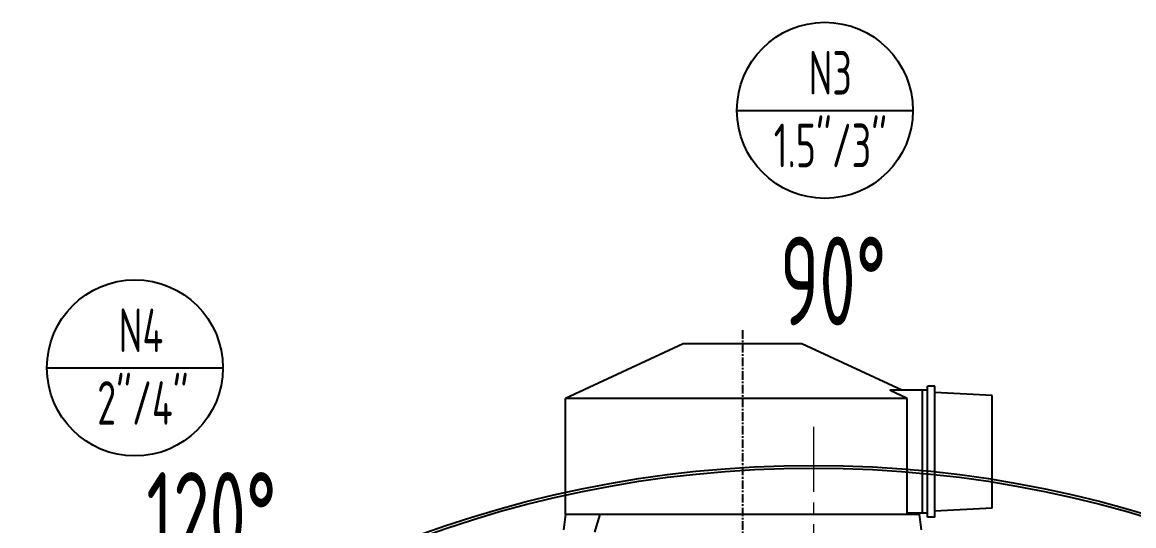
# Model space of a CAD drawing. Header units: inches. Extents: x -375 to 8535, y -477 to 12465.
# Drawn here: x 1244 to 2059, y 5337 to 5706 of the extents above; entities that cross this region are included whole.
import ezdxf

# ---------------------------------------------------------------- set-up
doc = ezdxf.new("R2010")
doc.units = ezdxf.units.IN
doc.header["$LTSCALE"] = 5
doc.linetypes.add('CENTER', pattern=[2, 1.25, -0.25, 0.25, -0.25])
doc.linetypes.add('CENTER2', pattern=[28.575, 19.05, -3.175, 3.175, -3.175])
doc.layers.add('6文字层', color=3, linetype='Continuous')
doc.layers.add('7标注层', color=4, linetype='Continuous')
doc.layers.add('图层1', color=1, linetype='CENTER2', lineweight=13)
doc.styles.add('PC_TEXTSTYLE', font='isocp.shx', dxfattribs={"width": 0.8, "bigfont": 'hzfs.shx'})
doc.styles.get("Standard").update_dxf_attribs({"font": 'isocp.shx', "width": 0.707, "bigfont": 'hztxt.shx'})

# ---------------------------------------------------------------- blocks, each defined once
blk = doc.blocks.new('1-2')
for p, q in [((-12088.4, 158.34), (-12092.15, 158.84)), ((-12084.65, 157.84), (-12088.4, 158.34)), ((-12080.9, 157.34), (-12084.65, 157.84)), ((-12080.9, 157.34), (-11995.9, 157.34)), ((-12080.9, 157.33), (-12080.9, 157.34)), ((-12080.9, 157.32), (-12080.9, 157.33)), ((-12080.9, 157.29), (-12080.9, 157.32)), ((-12080.9, 157.25), (-12080.9, 157.29)), ((-12080.9, 157.19), (-12080.9, 157.25)), ((-12080.9, 157.13), (-12080.9, 157.19)), ((-12080.9, 157.06), (-12080.9, 157.13)), ((-12080.9, 156.97), (-12080.9, 157.06)), ((-12080.9, 156.87), (-12080.9, 156.97)), ((-12080.9, 156.76), (-12080.9, 156.87)), ((-12080.9, 156.64), (-12080.9, 156.76)), ((-12080.9, 156.51), (-12080.9, 156.64)), ((-12080.9, 156.36), (-12080.9, 156.51)), ((-12080.9, 156.21), (-12080.9, 156.36)), ((-12080.9, 156.04), (-12080.9, 156.21)), ((-12080.9, 155.86), (-12080.9, 156.04)), ((-12080.9, 155.67), (-12080.9, 155.86)), ((-12080.9, 155.47), (-12080.9, 155.67)), ((-12080.9, 155.26), (-12080.9, 155.47)), ((-12080.9, 155.03), (-12080.9, 155.26)), ((-12080.9, 154.8), (-12080.9, 155.03)), ((-11955.9, 71.09), (-11995.9, 157.34)), ((-11995.9, -93.2), (-11995.9, 157.34)), ((-12080.9, 154.55), (-12080.9, 154.8)), ((-12080.9, 154.29), (-12080.9, 154.55)), ((-12080.9, 154.02), (-12080.9, 154.29)), ((-12080.9, 153.74), (-12080.9, 154.02)), ((-12080.9, 153.45), (-12080.9, 153.74)), ((-12080.9, 153.14), (-12080.9, 153.45)), ((-12080.9, 152.83), (-12080.9, 153.14)), ((-12080.9, 152.5), (-12080.9, 152.83)), ((-12080.9, 152.17), (-12080.9, 152.5)), ((-12080.9, 151.82), (-12080.9, 152.17)), ((-12080.9, 151.46), (-12080.9, 151.82)), ((-12080.9, 151.09), (-12080.9, 151.46)), ((-12080.9, 150.71), (-12080.9, 151.09)), ((-12080.9, 150.32), (-12080.9, 150.71)), ((-12080.9, 149.91), (-12080.9, 150.32)), ((-12080.9, 149.5), (-12080.9, 149.91)), ((-12080.9, 149.07), (-12080.9, 149.5)), ((-12080.9, 148.64), (-12080.9, 149.07)), ((-12080.9, 148.19), (-12080.9, 148.64)), ((-12080.9, 147.73), (-12080.9, 148.19)), ((-12080.9, 147.27), (-12080.9, 147.73)), ((-12080.9, 146.79), (-12080.9, 147.27)), ((-12080.9, 146.3), (-12080.9, 146.79)), ((-12080.9, 145.8), (-12080.9, 146.3)), ((-12080.9, 145.29), (-12080.9, 145.8)), ((-12080.9, 144.77), (-12080.9, 145.29)), ((-12080.9, 144.24), (-12080.9, 144.77)), ((-12080.9, 143.69), (-12080.9, 144.24)), ((-12080.9, 143.14), (-12080.9, 143.69)), ((-12080.9, 142.58), (-12080.9, 143.14)), ((-12080.9, 142), (-12080.9, 142.58)), ((-12080.9, 141.42), (-12080.9, 142)), ((-12080.9, 140.83), (-12080.9, 141.42)), ((-12080.9, 140.22), (-12080.9, 140.83)), ((-12080.9, 139.61), (-12080.9, 140.22)), ((-12080.9, 138.99), (-12080.9, 139.61)), ((-12080.9, 138.35), (-12080.9, 138.99)), ((-12087.33, 134.23), (-12093.76, 136.28)), ((-12080.9, 132.19), (-12087.33, 134.23)), ((-12080.9, 137.71), (-12080.9, 138.35)), ((-12080.9, 137.06), (-12080.9, 137.71)), ((-12080.9, 136.39), (-12080.9, 137.06)), ((-12080.9, 135.72), (-12080.9, 136.39)), ((-12080.9, 135.04), (-12080.9, 135.72)), ((-12080.9, 134.35), (-12080.9, 135.04)), ((-12080.9, 133.65), (-12080.9, 134.35)), ((-12080.9, 132.93), (-12080.9, 133.65)), ((-12080.9, 132.19), (-12080.9, 132.93)), ((-12080.9, 130.69), (-12080.9, 132.19)), ((-12080.9, 129.16), (-12080.9, 130.69)), ((-12080.9, 127.6), (-12080.9, 129.16)), ((-12080.9, 126), (-12080.9, 127.6)), ((-12080.9, 124.36), (-12080.9, 126)), ((-12080.9, 122.69), (-12080.9, 124.36)), ((-12080.9, 120.98), (-12080.9, 122.69)), ((-12080.9, 119.24), (-12080.9, 120.98)), ((-12080.9, 117.46), (-12080.9, 119.24)), ((-12080.9, 115.65), (-12080.9, 117.46)), ((-12080.9, 113.81), (-12080.9, 115.65)), ((-12080.9, 111.94), (-12080.9, 113.81)), ((-12080.9, 110.04), (-12080.9, 111.94)), ((-12080.9, 108.1), (-12080.9, 110.04)), ((-12080.9, 106.14), (-12080.9, 108.1)), ((-12080.9, 104.15), (-12080.9, 106.14)), ((-12080.9, 102.13), (-12080.9, 104.15)), ((-12080.9, 100.08), (-12080.9, 102.13)), ((-12080.9, 98.01), (-12080.9, 100.08)), ((-12080.9, 95.91), (-12080.9, 98.01)), ((-12080.9, 93.78), (-12080.9, 95.91)), ((-12080.9, 91.64), (-12080.9, 93.78)), ((-12080.9, 89.46), (-12080.9, 91.64)), ((-12080.9, 87.27), (-12080.9, 89.46)), ((-12080.9, 85.06), (-12080.9, 87.27)), ((-12080.9, 82.82), (-12080.9, 85.06)), ((-12080.9, 80.56), (-12080.9, 82.82)), ((-12080.9, 78.29), (-12080.9, 80.56)), ((-12080.9, 75.99), (-12080.9, 78.29)), ((-12080.9, 73.68), (-12080.9, 75.99)), ((-12080.9, 71.34), (-12080.9, 73.68)), ((-12080.9, 69), (-12080.9, 71.34)), ((-12080.9, 66.64), (-12080.9, 69)), ((-12080.9, 64.26), (-12080.9, 66.64)), ((-11955.9, -15.91), (-11955.9, 71.09)), ((-12080.9, 61.87), (-12080.9, 64.26)), ((-12080.9, 59.47), (-12080.9, 61.87)), ((-12080.9, 57.06), (-12080.9, 59.47)), ((-12080.9, 54.63), (-12080.9, 57.06)), ((-12080.9, 52.2), (-12080.9, 54.63)), ((-12080.9, 49.76), (-12080.9, 52.2)), ((-12080.9, 47.31), (-12080.9, 49.76)), ((-12080.9, 44.85), (-12080.9, 47.31)), ((-12080.9, 42.38), (-12080.9, 44.85)), ((-12080.9, 39.91), (-12080.9, 42.38)), ((-12080.9, 37.44), (-12080.9, 39.91)), ((-12080.9, 34.96), (-12080.9, 37.44)), ((-12080.9, 32.48), (-12080.9, 34.96)), ((-12080.9, 30), (-12080.9, 32.48)), ((-12080.9, 27.52), (-12080.9, 30)), ((-12080.9, 25.03), (-12080.9, 27.52)), ((-12080.9, 22.55), (-12080.9, 25.03)), ((-12080.9, 20.07), (-12080.9, 22.55)), ((-12080.9, 17.59), (-12080.9, 20.07)), ((-12080.9, 15.11), (-12080.9, 17.59)), ((-12080.9, 12.64), (-12080.9, 15.11)), ((-12080.9, 10.18), (-12080.9, 12.64)), ((-12080.9, 7.72), (-12080.9, 10.18)), ((-12080.9, 5.27), (-12080.9, 7.72)), ((-12080.9, 2.83), (-12080.9, 5.27)), ((-12080.9, 0.39), (-12080.9, 2.83)), ((-12080.9, -2.03), (-12080.9, 0.39)), ((-12080.9, -4.45), (-12080.9, -2.03)), ((-12080.9, -6.85), (-12080.9, -4.45)), ((-12080.9, -9.24), (-12080.9, -6.85)), ((-12080.9, -11.61), (-12080.9, -9.24)), ((-12080.9, -13.97), (-12080.9, -11.61)), ((-12080.9, -16.32), (-12080.9, -13.97)), ((-11989.9, -89.22), (-11955.9, -15.91)), ((-12080.9, -18.65), (-12080.9, -16.32)), ((-12080.9, -20.96), (-12080.9, -18.65)), ((-12080.9, -23.25), (-12080.9, -20.96)), ((-12080.9, -25.53), (-12080.9, -23.25)), ((-12080.9, -27.79), (-12080.9, -25.53)), ((-12080.9, -30.03), (-12080.9, -27.79)), ((-12080.9, -32.24), (-12080.9, -30.03)), ((-12080.9, -34.44), (-12080.9, -32.24)), ((-12080.9, -36.61), (-12080.9, -34.44)), ((-12080.9, -38.75), (-12080.9, -36.61)), ((-12080.9, -40.88), (-12080.9, -38.75)), ((-12080.9, -42.98), (-12080.9, -40.88)), ((-12080.9, -45.05), (-12080.9, -42.98)), ((-12080.9, -47.09), (-12080.9, -45.05)), ((-12080.9, -49.11), (-12080.9, -47.09)), ((-12080.9, -51.1), (-12080.9, -49.11)), ((-12080.9, -53.06), (-12080.9, -51.1)), ((-12080.9, -55), (-12080.9, -53.06)), ((-12080.9, -56.9), (-12080.9, -55)), ((-12080.9, -58.77), (-12080.9, -56.9)), ((-12080.9, -60.61), (-12080.9, -58.77)), ((-12080.9, -62.41), (-12080.9, -60.61)), ((-12080.9, -64.19), (-12080.9, -62.41)), ((-12080.9, -65.93), (-12080.9, -64.19)), ((-12080.9, -67.63), (-12080.9, -65.93)), ((-12080.9, -69.3), (-12080.9, -67.63)), ((-12080.9, -70.94), (-12080.9, -69.3)), ((-12080.9, -72.54), (-12080.9, -70.94)), ((-12080.9, -74.1), (-12080.9, -72.54)), ((-12080.9, -75.62), (-12080.9, -74.1)), ((-12080.9, -77.11), (-12080.9, -75.62)), ((-12080.9, -78.56), (-12080.9, -77.11)), ((-12080.9, -79.97), (-12080.9, -78.56)), ((-12080.9, -81.34), (-12080.9, -79.97)), ((-12080.9, -82.67), (-12080.9, -81.34)), ((-11990.72, -82.19), (-11989.9, -80.45)), ((-11989.9, -108.01), (-11989.9, -80.45)), ((-12080.9, -83.96), (-12080.9, -82.67)), ((-12080.9, -85.2), (-12080.9, -83.96)), ((-12080.9, -86.41), (-12080.9, -85.2)), ((-12080.9, -87.57), (-12080.9, -86.41)), ((-12080.9, -88.7), (-12080.9, -87.57)), ((-12080.9, -89.78), (-12080.9, -88.7)), ((-11995, -91.3), (-11994.12, -89.42)), ((-11994.12, -89.42), (-11993.25, -87.57)), ((-11993.25, -87.57), (-11992.39, -85.75)), ((-11992.39, -85.75), (-11991.55, -83.96)), ((-11991.55, -83.96), (-11990.72, -82.19)), ((-12080.9, -90.81), (-12080.9, -89.78)), ((-12080.9, -91.81), (-12080.9, -90.81)), ((-12080.9, -92.76), (-12080.9, -91.81)), ((-12080.9, -93.66), (-12080.9, -92.76)), ((-12080.9, -94.53), (-12080.9, -93.66)), ((-12080.9, -95.34), (-12080.9, -94.53)), ((-12080.9, -96.12), (-12080.9, -95.34)), ((-12080.9, -96.84), (-12080.9, -96.12)), ((-12080.9, -97.52), (-12080.9, -96.84)), ((-12080.9, -98.16), (-12080.9, -97.52)), ((-12079.9, -93.2), (-11995.9, -93.2)), ((-12079.9, -108.01), (-12079.9, -93.2)), ((-11995.9, -93.2), (-11995, -91.3)), ((-12092.15, -103.66), (-12088.4, -103.16)), ((-12088.4, -103.16), (-12084.65, -102.66)), ((-12084.65, -102.66), (-12080.9, -102.16)), ((-12080.9, -98.75), (-12080.9, -98.16)), ((-12080.9, -99.29), (-12080.9, -98.75)), ((-12080.9, -99.79), (-12080.9, -99.29)), ((-12080.9, -100.24), (-12080.9, -99.79)), ((-12080.9, -100.64), (-12080.9, -100.24)), ((-12080.9, -101), (-12080.9, -100.64)), ((-12080.9, -101.31), (-12080.9, -101)), ((-12080.9, -101.57), (-12080.9, -101.31)), ((-12080.9, -101.78), (-12080.9, -101.57)), ((-12080.9, -101.95), (-12080.9, -101.78)), ((-12080.9, -102.07), (-12080.9, -101.95)), ((-12080.9, -102.14), (-12080.9, -102.07)), ((-12080.9, -102.16), (-12080.9, -102.14)), ((-12080.9, -102.16), (-12079.9, -102.16)), ((-12079.9, -104.51), (-11989.9, -104.51)), ((-12082.9, -108.01), (-11986.9, -108.01)), ((-12082.9, -113.51), (-12082.9, -108.01)), ((-12082.9, -113.51), (-11986.9, -113.51)), ((-12076.2, -155.51), (-12078.4, -113.51)), ((-11993.6, -155.51), (-11991.4, -113.51)), ((-11986.9, -113.51), (-11986.9, -108.01)), ((-12076.2, -155.51), (-11993.6, -155.51))]:
    blk.add_line(p, q)
at = {"color": 1, "linetype": 'CENTER'}
blk.add_line((-11945.9, 27.59), (-12195.9, 27.59), dxfattribs=at)

msp = doc.modelspace()

# ---------------------------------------------------------------- linework, layer by layer
for radius in [843, 841]:
    msp.add_circle((1824.2, 4538.2), radius)
at = {"layer": '7标注层'}
for p, q in [((1768.06, 5641.4), (1897.19, 5641.4)), ((1261.91, 5452.66), (1391.04, 5452.66))]:
    msp.add_line(p, q, dxfattribs=at)
for centre in [(1832.63, 5641.4), (1326.47, 5452.66)]:
    msp.add_circle(centre, 64.56, dxfattribs=at)
at = {"layer": '图层1', "ltscale": 0.5}
msp.add_line((1824.2, 5409.48), (1824.2, 3632.4), dxfattribs=at)

# ---------------------------------------------------------------- block references
at = {"rotation": 90}
msp.add_blockref('1-2', (1799.79, 17426.1), dxfattribs=at)

# ---------------------------------------------------------------- texts
at = {"layer": '6文字层', "style": 'PC_TEXTSTYLE', "width": 0.67}
for s, p in [('90%%d', (1799.68, 5483.86)), ('120%%d', (1334.81, 5311.27))]:
    msp.add_text(s, height=65, dxfattribs=at).set_placement(p)
at = {"layer": '6文字层', "char_height": 32, "attachment_point": 1}
for s, insert, width in [('N3', (1820.67, 5684.9), 94.078), ('1.5"/3"', (1795.09, 5631.67), 31.5), ('N4', (1314.52, 5496.16), 94.078), ('2"/4"', (1298.79, 5442.93), 31.5)]:
    msp.add_mtext(s, dxfattribs=dict(at, insert=insert, width=width))

doc.saveas('drawing.dxf')
